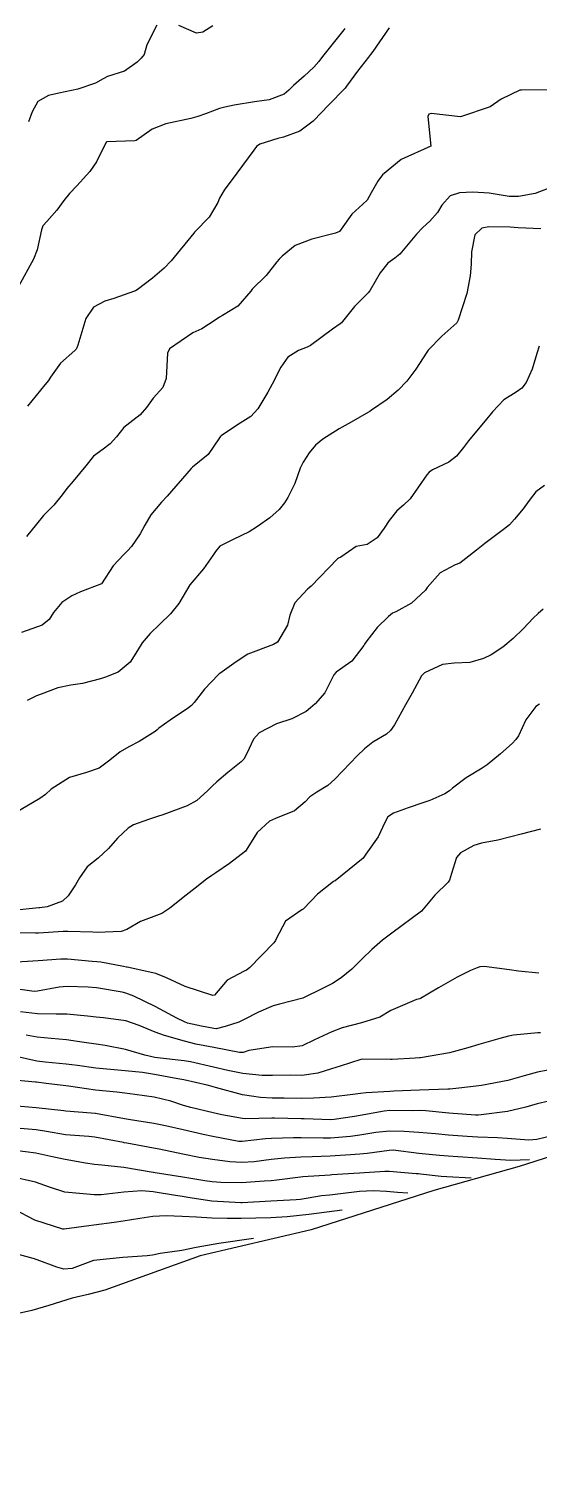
# Model space of a CAD drawing. Header units: metres. Extents: x 298520 to 308411, y 7433745 to 7450750.
# Drawn here: x 299562.9 to 299597.5, y 7449342.4 to 7449440.5 of the extents above; entities that cross this region are included whole.
import ezdxf

# ---------------------------------------------------------------- set-up
doc = ezdxf.new("R2010")
doc.units = ezdxf.units.M
doc.header["$LTSCALE"] = 10
for name, color, linetype in [('Area', 45, 'Continuous'), ('Curvas de Nivel 1m', 11, 'Continuous'), ('Curvas de Nivel 5m', 15, 'Continuous')]:
    doc.layers.add(name, color=color, linetype=linetype)

msp = doc.modelspace()

# ---------------------------------------------------------------- linework, layer by layer
at = {"layer": 'Area'}
msp.add_polyline3d([(299600.005, 7449364.42, 724.272), (299596.163, 7449363.178, 730.063), (299590.376, 7449361.559, 730.303), (299582.042, 7449358.872, 729.083), (299574.517, 7449357.117, 730.943), (299568.039, 7449354.79, 726.784), (299566.908, 7449354.489, 716.042), (299565.816, 7449354.236, 721.782), (299564.227, 7449353.729, 712.854), (299563.079, 7449353.391, 714.212), (299556.981, 7449352.042, 724.621), (299552.708, 7449351.005, 722.809), (299551.16, 7449350.791, 723.779), (299546.224, 7449349.693, 710.48), (299538.201, 7449348.374, 709.95), (299526.374, 7449345.249, 708.372), (299524.544, 7449344.814, 709.962), (299515.669, 7449342.377, 704.262)], dxfattribs=at)
at = {"layer": 'Curvas de Nivel 1m', "flags": 128}
for points, elevation in [([(299584.341, 7449440.521), (299584.261, 7449440.426), (299582.821, 7449438.621), (299582.574, 7449438.289), (299582.232, 7449437.885), (299581.569, 7449437.291), (299580.853, 7449436.644), (299580.525, 7449436.332), (299580.207, 7449436.06), (299579.189, 7449435.674), (299578.202, 7449435.539), (299576.812, 7449435.304), (299576.198, 7449435.178), (299575.823, 7449435.077), (299574.866, 7449434.713), (299574.359, 7449434.55), (299574.19, 7449434.498), (299573.88, 7449434.415), (299572.186, 7449434.053), (299571.259, 7449433.683), (299570.174, 7449432.919), (299570.067, 7449432.878), (299568.173, 7449432.814), (299568.134, 7449432.791), (299567.483, 7449431.47), (299567.019, 7449430.807), (299566.133, 7449429.834), (299565.648, 7449429.305), (299565.251, 7449428.829), (299564.779, 7449428.168), (299564.101, 7449427.412), (299563.836, 7449427.103), (299563.748, 7449426.843), (299563.454, 7449425.472), (299563.202, 7449424.849), (299562.184, 7449422.998)], 723), ([(299587.34, 7449440.564), (299586.247, 7449438.955), (299586.082, 7449438.744), (299585.948, 7449438.583), (299585.196, 7449437.623), (299584.446, 7449436.598), (299584.347, 7449436.463), (299584.21, 7449436.318), (299582.578, 7449434.624), (299582.393, 7449434.424), (299582.187, 7449434.224), (299581.274, 7449433.541), (299580.17, 7449433.128), (299579.777, 7449433.046), (299578.573, 7449432.666), (299578.327, 7449432.503), (299578.159, 7449432.244), (299577.011, 7449430.687), (299576.131, 7449429.535), (299575.833, 7449428.996), (299575.717, 7449428.704), (299575.128, 7449427.69), (299574.182, 7449426.719), (299574.136, 7449426.676), (299574.092, 7449426.623), (299572.537, 7449424.743), (299572.068, 7449424.231), (299571.269, 7449423.55), (299570.239, 7449422.768), (299570.118, 7449422.703), (299570.052, 7449422.679), (299568.652, 7449422.176), (299568.041, 7449421.982), (299567.26, 7449421.576), (299566.739, 7449420.809), (299566.198, 7449419.011), (299566.142, 7449418.818), (299566.096, 7449418.724), (299566, 7449418.632), (299565.039, 7449417.778), (299564.35, 7449416.836), (299564.203, 7449416.605), (299563.967, 7449416.295), (299562.786, 7449414.858)], 722), ([(299571.578, 7449440.75), (299570.897, 7449439.408), (299570.714, 7449438.763), (299570.508, 7449438.499), (299570.235, 7449438.224), (299569.382, 7449437.622), (299568.22, 7449437.267), (299567.915, 7449437.097), (299567.401, 7449436.802), (299566.209, 7449436.407), (299564.914, 7449436.124), (299564.204, 7449435.973), (299563.485, 7449435.562), (299563.108, 7449434.851), (299562.857, 7449434.183)], 724), ([(299575.37, 7449440.709), (299574.695, 7449440.279), (299574.258, 7449440.21), (299573.061, 7449440.732)], 724), ([(299598.212, 7449436.355), (299596.334, 7449436.336), (299596.212, 7449436.321), (299594.954, 7449435.724), (299594.2, 7449435.196), (299592.193, 7449434.51), (299590.195, 7449434.755), (299590.031, 7449434.695), (299589.966, 7449434.532), (299590.163, 7449432.53), (299588.153, 7449431.609), (299586.903, 7449430.572), (299586.57, 7449430.144), (299586.131, 7449429.35), (299585.846, 7449428.863), (299585.554, 7449428.586), (299584.803, 7449427.903), (299584.097, 7449426.873), (299583.974, 7449426.722), (299583.712, 7449426.606), (299582.089, 7449426.203), (299580.96, 7449425.765), (299580.077, 7449425.048), (299579.88, 7449424.846), (299579.711, 7449424.654), (299578.994, 7449423.731), (299578.054, 7449422.798), (299577.955, 7449422.671), (299577.072, 7449421.65), (299576.028, 7449421.008), (299575.825, 7449420.903), (299575.532, 7449420.705), (299574.623, 7449420.107), (299574.014, 7449419.844), (299572.438, 7449418.743), (299572.292, 7449418.452), (299572.195, 7449416.747), (299571.967, 7449416.124), (299571.323, 7449415.392), (299570.866, 7449414.761), (299570.438, 7449414.275), (299569.944, 7449413.891), (299569.32, 7449413.396), (299568.837, 7449412.781), (299568.406, 7449412.305), (299567.92, 7449411.941), (299567.265, 7449411.447), (299566.747, 7449410.807), (299565.892, 7449409.749), (299565.448, 7449409.264), (299565.153, 7449408.827), (299564.57, 7449408.139), (299563.869, 7449407.418), (299563.408, 7449406.847), (299562.717, 7449405.989)], 721), ([(299597.644, 7449426.9), (299596.101, 7449426.971), (299595.555, 7449427.012), (299594.101, 7449427.037), (299593.638, 7449426.949), (299593.159, 7449426.494), (299592.928, 7449425.344), (299592.902, 7449424.498), (299592.854, 7449423.705), (299592.628, 7449422.501), (299592.025, 7449420.711), (299591.972, 7449420.562), (299591.93, 7449420.511), (299590.932, 7449419.602), (299590.004, 7449418.659), (299589.903, 7449418.531), (299589.153, 7449417.375), (299588.544, 7449416.551), (299587.967, 7449415.939), (299587.213, 7449415.315), (299586.137, 7449414.578), (299586.027, 7449414.504), (299585.952, 7449414.458), (299584.771, 7449413.765), (299583.94, 7449413.313), (299582.832, 7449412.617), (299582.349, 7449412.201), (299581.919, 7449411.688), (299581.497, 7449411.047), (299581.311, 7449410.636), (299580.929, 7449409.603), (299580.455, 7449408.644), (299580.233, 7449408.291), (299579.871, 7449407.836), (299579.249, 7449407.272), (299578.396, 7449406.672), (299577.849, 7449406.306), (299576.751, 7449405.79), (299575.843, 7449405.351), (299575.551, 7449404.989), (299575.381, 7449404.705), (299574.729, 7449403.806), (299573.813, 7449402.72), (299573.072, 7449401.453), (299572.492, 7449400.739), (299571.776, 7449400.05), (299571.118, 7449399.408), (299570.58, 7449398.762), (299570.263, 7449398.259), (299569.75, 7449397.454), (299568.934, 7449396.782), (299568.087, 7449396.446), (299567.736, 7449396.331), (299566.531, 7449396.012), (299565.729, 7449395.904), (299564.841, 7449395.714), (299563.72, 7449395.285), (299563.399, 7449395.163), (299562.759, 7449394.854)], 719), ([(299597.527, 7449418.926), (299597.366, 7449418.446), (299597.057, 7449417.38), (299596.649, 7449416.453), (299596.343, 7449416.083), (299595.966, 7449415.818), (299595.138, 7449415.292), (299594.37, 7449414.476), (299594.182, 7449414.246), (299593.948, 7449413.968), (299592.737, 7449412.498), (299592.39, 7449412.039), (299591.917, 7449411.452), (299591.385, 7449411.041), (299590.295, 7449410.526), (299590.055, 7449410.375), (299589.899, 7449410.188), (299588.767, 7449408.547), (299588.31, 7449408.12), (299587.871, 7449407.751), (299587.334, 7449407.092), (299587.012, 7449406.568), (299586.522, 7449405.897), (299585.842, 7449405.461), (299585.105, 7449405.323), (299584.06, 7449404.598), (299583.903, 7449404.529), (299583.832, 7449404.488), (299582.043, 7449402.627), (299581.921, 7449402.518), (299581.81, 7449402.43), (299580.935, 7449401.5), (299580.605, 7449400.642), (299580.452, 7449399.968), (299579.765, 7449398.829), (299579.495, 7449398.654), (299577.756, 7449398.005), (299576.949, 7449397.49), (299575.848, 7449396.699), (299575.789, 7449396.653), (299575.742, 7449396.608), (299574.807, 7449395.629), (299574.094, 7449394.716), (299573.913, 7449394.516), (299573.709, 7449394.352), (299572.476, 7449393.513), (299571.695, 7449392.964), (299571.585, 7449392.86), (299571.454, 7449392.752), (299570.377, 7449392.068), (299569.677, 7449391.696), (299569.09, 7449391.361), (299568.374, 7449390.789), (299567.658, 7449390.266), (299566.804, 7449389.958), (299565.651, 7449389.61), (299564.404, 7449388.832), (299564.003, 7449388.473), (299563.636, 7449388.188), (299561.977, 7449387.216)], 718), ([(299597.893, 7449409.472), (299597.309, 7449409.025), (299596.858, 7449408.45), (299596.441, 7449407.888), (299595.864, 7449407.167), (299595.524, 7449406.799), (299595.119, 7449406.471), (299593.843, 7449405.528), (299593.267, 7449405.068), (299592.561, 7449404.503), (299592.139, 7449404.197), (299591.828, 7449404.063), (299590.805, 7449403.538), (299589.933, 7449402.529), (299589.886, 7449402.455), (299589.81, 7449402.353), (299588.867, 7449401.474), (299587.788, 7449400.889), (299587.564, 7449400.784), (299587.289, 7449400.565), (299586.541, 7449399.807), (299585.765, 7449398.824), (299585.672, 7449398.672), (299585.629, 7449398.581), (299584.818, 7449397.524), (299583.745, 7449396.788), (299583.591, 7449396.602), (299582.975, 7449395.366), (299582.319, 7449394.624), (299581.993, 7449394.344), (299581.708, 7449394.105), (299580.745, 7449393.597), (299579.699, 7449393.258), (299578.526, 7449392.667), (299578.133, 7449392.226), (299577.672, 7449391.262), (299577.47, 7449390.878), (299577.304, 7449390.684), (299576.381, 7449389.967), (299575.649, 7449389.337), (299575.325, 7449389.024), (299575.016, 7449388.706), (299574.285, 7449388.065), (299573.633, 7449387.701), (299571.967, 7449387.085), (299571.625, 7449386.973), (299570.996, 7449386.756), (299569.986, 7449386.398), (299569.614, 7449386.189), (299568.89, 7449385.494), (299568.289, 7449384.79), (299567.586, 7449384.139), (299566.843, 7449383.544), (299566.313, 7449382.813), (299566.052, 7449382.331), (299565.56, 7449381.575), (299565.17, 7449381.21), (299564.133, 7449380.834), (299563.632, 7449380.759), (299563.552, 7449380.753), (299561.826, 7449380.589)], 717), ([(299597.792, 7449401.049), (299597.457, 7449400.775), (299597.119, 7449400.447), (299596.475, 7449399.754), (299595.769, 7449399.07), (299595.065, 7449398.47), (299594.274, 7449397.964), (299593.751, 7449397.713), (299592.814, 7449397.432), (299591.752, 7449397.384), (299590.959, 7449397.31), (299589.745, 7449396.739), (299589.551, 7449396.533), (299588.914, 7449395.353), (299588.446, 7449394.549), (299587.699, 7449393.204), (299587.443, 7449392.815), (299587.153, 7449392.565), (299586.246, 7449392.013), (299585.678, 7449391.578), (299585.17, 7449391.088), (299584.699, 7449390.594), (299583.652, 7449389.5), (299583.177, 7449389.085), (299582.444, 7449388.622), (299581.969, 7449388.297), (299581.636, 7449387.968), (299580.907, 7449387.36), (299579.625, 7449386.841), (299579.21, 7449386.656), (299578.389, 7449385.891), (299577.641, 7449384.679), (299577.592, 7449384.621), (299576.499, 7449383.775), (299575.577, 7449383.137), (299575.31, 7449382.969), (299574.946, 7449382.706), (299574.178, 7449382.102), (299573.562, 7449381.622), (299572.455, 7449380.736), (299571.909, 7449380.385), (299571.545, 7449380.246), (299570.464, 7449379.835), (299569.531, 7449379.281), (299569.146, 7449379.158), (299567.527, 7449379.096), (299567.231, 7449379.1), (299565.528, 7449379.153), (299565.2, 7449379.151), (299563.526, 7449379.043), (299563.33, 7449379.039), (299561.526, 7449379.058)], 716), ([(299597.618, 7449386.104), (299596.297, 7449385.768), (299595.61, 7449385.587), (299594.72, 7449385.359), (299593.603, 7449385.163), (299593.087, 7449385.009), (299592.177, 7449384.504), (299591.917, 7449384.18), (299591.579, 7449383.102), (299591.444, 7449382.641), (299591.347, 7449382.512), (299590.453, 7449381.628), (299589.543, 7449380.53), (299587.528, 7449379.051), (299587.243, 7449378.846), (299586.895, 7449378.566), (299586.167, 7449377.923), (299585.51, 7449377.301), (299584.808, 7449376.59), (299584.097, 7449375.997), (299583.488, 7449375.62), (299582.828, 7449375.271), (299581.473, 7449374.63), (299579.889, 7449374.225), (299579.467, 7449374.101), (299578.467, 7449373.669), (299577.458, 7449373.145), (299577.134, 7449373.005), (299576.201, 7449372.693), (299575.6, 7449372.55), (299575.451, 7449372.557), (299575.331, 7449372.581), (299574.613, 7449372.713), (299573.663, 7449372.935), (299573.456, 7449373.006), (299572.921, 7449373.272), (299571.466, 7449374.056), (299570.01, 7449374.765), (299569.476, 7449374.973), (299569.209, 7449375.042), (299567.481, 7449375.322), (299566.907, 7449375.38), (299565.482, 7449375.428), (299564.928, 7449375.379), (299563.477, 7449375.09), (299563.238, 7449375.082), (299561.48, 7449375.326)], 714), ([(299597.501, 7449376.321), (299596.134, 7449376.454), (299595.504, 7449376.546), (299593.804, 7449376.783), (299593.505, 7449376.745), (299593.311, 7449376.686), (299592.856, 7449376.496), (299591.951, 7449376.051), (299591.492, 7449375.79), (299590.684, 7449375.319), (299589.474, 7449374.593), (299589.423, 7449374.581), (299589.19, 7449374.534), (299587.465, 7449373.778), (299586.701, 7449373.327), (299585.457, 7449372.946), (299584.163, 7449372.599), (299583.45, 7449372.338), (299582.264, 7449371.803), (299581.441, 7449371.394), (299580.781, 7449371.295), (299579.44, 7449371.32), (299577.825, 7449371.062), (299577.436, 7449370.941), (299577.185, 7449370.933), (299575.439, 7449371.262), (299574.228, 7449371.506), (299573.443, 7449371.699), (299572.095, 7449372.095), (299571.448, 7449372.306), (299570.374, 7449372.761), (299569.456, 7449373.079), (299567.95, 7449373.285), (299567.458, 7449373.325), (299566.86, 7449373.405), (299565.46, 7449373.545), (299564.74, 7449373.547), (299563.46, 7449373.571), (299562.302, 7449373.698)], 713), ([(299597.612, 7449372.277), (299597.45, 7449372.271), (299595.789, 7449372.115), (299595.447, 7449372.045), (299594.854, 7449371.876), (299593.443, 7449371.475), (299592.696, 7449371.242), (299591.437, 7449370.917), (299589.473, 7449370.579), (299589.433, 7449370.568), (299589.408, 7449370.566), (299589.112, 7449370.543), (299587.541, 7449370.45), (299587.431, 7449370.447), (299585.534, 7449370.476), (299585.431, 7449370.461), (299584.014, 7449370.012), (299583.421, 7449369.815), (299582.511, 7449369.525), (299581.414, 7449369.376), (299580.668, 7449369.384), (299579.414, 7449369.37), (299578.711, 7449369.363), (299577.415, 7449369.509), (299576.394, 7449369.715), (299575.422, 7449369.94), (299573.857, 7449370.293), (299573.427, 7449370.367), (299571.605, 7449370.573), (299571.431, 7449370.598), (299570.754, 7449370.757), (299569.437, 7449371.13), (299568.065, 7449371.416), (299567.44, 7449371.494), (299566.633, 7449371.617), (299565.443, 7449371.796), (299564.389, 7449371.885), (299563.444, 7449371.983), (299562.709, 7449372.114)], 712), ([(299598.116, 7449369.733), (299597.415, 7449369.605), (299596.513, 7449369.348), (299595.409, 7449369.028), (299593.609, 7449368.691), (299593.406, 7449368.664), (299593.258, 7449368.639), (299592.086, 7449368.503), (299591.469, 7449368.442), (299591.402, 7449368.444), (299591.336, 7449368.445), (299589.401, 7449368.376), (299587.655, 7449368.303), (299587.4, 7449368.289), (299585.776, 7449368.199), (299585.399, 7449368.15), (299584.878, 7449368.068), (299583.396, 7449367.897), (299582.199, 7449367.818), (299581.395, 7449367.812), (299580.208, 7449367.829), (299579.395, 7449367.833), (299578.603, 7449367.87), (299577.397, 7449368.065), (299575.545, 7449368.555), (299575.402, 7449368.592), (299575.317, 7449368.616), (299574.989, 7449368.706), (299573.408, 7449369.071), (299572.995, 7449369.149), (299571.413, 7449369.437), (299570.608, 7449369.565), (299569.417, 7449369.69), (299568.42, 7449369.783), (299567.419, 7449369.879), (299566.184, 7449370.05), (299565.423, 7449370.148), (299563.99, 7449370.269), (299563.426, 7449370.35), (299561.528, 7449370.772)], 711), ([(299598.506, 7449365.289), (299597.362, 7449365.015), (299596.829, 7449364.977), (299595.362, 7449365.099), (299594.7, 7449365.133), (299593.363, 7449365.176), (299592.645, 7449365.216), (299591.365, 7449365.315), (299590.483, 7449365.407), (299589.367, 7449365.498), (299588.352, 7449365.567), (299587.368, 7449365.591), (299586.432, 7449365.504), (299585.364, 7449365.323), (299584.717, 7449365.235), (299583.361, 7449365.122), (299582.86, 7449365.116), (299581.361, 7449365.139), (299580.859, 7449365.137), (299579.359, 7449365.088), (299578.959, 7449365.056), (299577.356, 7449364.882), (299577.147, 7449364.891), (299575.361, 7449365.229), (299574.711, 7449365.362), (299573.367, 7449365.667), (299572.157, 7449365.956), (299571.373, 7449366.117), (299569.781, 7449366.362), (299569.378, 7449366.427), (299567.404, 7449366.778), (299567.383, 7449366.783), (299567.115, 7449366.803), (299565.384, 7449366.944), (299565.247, 7449366.959), (299563.386, 7449367.177), (299561.823, 7449367.299)], 709), ([(299596.873, 7449363.63), (299595.615, 7449363.597), (299594.532, 7449363.659), (299593.346, 7449363.755), (299592.013, 7449363.837), (299591.347, 7449363.885), (299590.764, 7449363.935), (299589.348, 7449364.077), (299587.62, 7449364.287), (299587.35, 7449364.283), (299585.854, 7449364.069), (299585.347, 7449364.014), (299584.728, 7449363.971), (299583.346, 7449363.88), (299582.122, 7449363.846), (299581.345, 7449363.82), (299580.237, 7449363.748), (299579.343, 7449363.652), (299578.172, 7449363.498), (299577.341, 7449363.452), (299576.52, 7449363.51), (299575.342, 7449363.654), (299574.438, 7449363.808), (299573.346, 7449364.033), (299571.737, 7449364.358), (299571.35, 7449364.433), (299569.534, 7449364.768), (299569.353, 7449364.803), (299569.316, 7449364.808), (299567.359, 7449365.176), (299566.942, 7449365.221), (299565.361, 7449365.347), (299564.088, 7449365.557), (299563.371, 7449365.669), (299562.289, 7449365.773)], 708), ([(299592.903, 7449362.39), (299591.257, 7449362.486), (299590.882, 7449362.517), (299589.463, 7449362.667), (299589.334, 7449362.681), (299589.179, 7449362.697), (299587.336, 7449362.845), (299587.054, 7449362.844), (299585.334, 7449362.735), (299583.46, 7449362.608), (299583.333, 7449362.599), (299581.48, 7449362.48), (299581.331, 7449362.466), (299579.723, 7449362.252), (299579.329, 7449362.217), (299578.854, 7449362.183), (299577.327, 7449362.083), (299575.919, 7449362.102), (299575.327, 7449362.145), (299574.836, 7449362.216), (299573.33, 7449362.461), (299571.452, 7449362.749), (299571.333, 7449362.767), (299571.31, 7449362.773), (299569.336, 7449363.121), (299567.829, 7449363.284), (299567.338, 7449363.331), (299566.733, 7449363.413), (299565.341, 7449363.656), (299564.382, 7449363.873), (299563.351, 7449364.086), (299561.941, 7449364.277)], 707), ([(299588.613, 7449361.37), (299587.913, 7449361.413), (299587.162, 7449361.482), (299586.284, 7449361.532), (299585.322, 7449361.481), (299584.039, 7449361.318), (299583.319, 7449361.239), (299582.753, 7449361.181), (299581.316, 7449360.953), (299581.029, 7449360.92), (299579.315, 7449360.819), (299577.357, 7449360.723), (299577.313, 7449360.719), (299577.273, 7449360.721), (299575.314, 7449360.832), (299573.677, 7449361.085), (299573.317, 7449361.149), (299572.83, 7449361.223), (299571.32, 7449361.456), (299570.557, 7449361.521), (299569.32, 7449361.435), (299567.78, 7449361.255), (299567.318, 7449361.266), (299566.808, 7449361.315), (299565.319, 7449361.446), (299564.274, 7449361.787), (299563.326, 7449362.128), (299561.722, 7449362.473)], 706), ([(299578.133, 7449358.29), (299575.789, 7449357.955), (299574.231, 7449357.674), (299573.27, 7449357.485), (299571.792, 7449357.269), (299571.267, 7449357.171), (299570.904, 7449357.116), (299569.265, 7449356.997), (299567.263, 7449356.8), (299565.829, 7449356.243), (299565.257, 7449356.215), (299564.774, 7449356.343), (299563.45, 7449356.847), (299563.304, 7449356.89), (299563.263, 7449356.903), (299563.173, 7449356.942), (299561.269, 7449357.458)], 704)]:
    msp.add_lwpolyline(points, dxfattribs=dict(at, elevation=elevation))
at = {"layer": 'Curvas de Nivel 5m', "flags": 128}
for points, elevation in [([(299598.135, 7449429.646), (299597.263, 7449429.317), (299596.129, 7449429.094), (299595.483, 7449429.113), (299594.131, 7449429.332), (299593.03, 7449429.395), (299592.131, 7449429.344), (299591.49, 7449429.155), (299590.917, 7449428.522), (299590.624, 7449428.016), (299590.106, 7449427.417), (299589.634, 7449427.003), (299589.212, 7449426.543), (299588.079, 7449425.181), (299587.737, 7449424.902), (299587.265, 7449424.568), (299586.733, 7449423.906), (299586.055, 7449422.75), (299585.993, 7449422.641), (299585.94, 7449422.581), (299584.99, 7449421.64), (299584.169, 7449420.599), (299584.102, 7449420.519), (299584.021, 7449420.454), (299583.495, 7449420.085), (299582.006, 7449418.988), (299581.773, 7449418.865), (299581.189, 7449418.638), (299580.462, 7449418.179), (299579.986, 7449417.517), (299579.698, 7449416.932), (299579.555, 7449416.654), (299579.103, 7449415.802), (299578.434, 7449414.673), (299577.948, 7449414.158), (299577.036, 7449413.595), (299575.934, 7449412.844), (299575.867, 7449412.767), (299575.831, 7449412.701), (299575.051, 7449411.574), (299573.99, 7449410.719), (299573.948, 7449410.674), (299573.902, 7449410.615), (299572.266, 7449408.744), (299571.879, 7449408.342), (299571.157, 7449407.47), (299570.748, 7449406.761), (299570.443, 7449406.175), (299569.841, 7449405.313), (299569.583, 7449405.026), (299569.319, 7449404.775), (299568.6, 7449404.007), (299567.813, 7449402.79), (299566.391, 7449402.227), (299565.8, 7449401.96), (299565.109, 7449401.511), (299564.56, 7449400.832), (299564.256, 7449400.357), (299563.774, 7449399.968), (299562.388, 7449399.479)], 720), ([(299597.542, 7449394.614), (299597.298, 7449394.444), (299596.62, 7449393.535), (299596.128, 7449392.456), (299595.952, 7449392.194), (299595.685, 7449391.923), (299594.908, 7449391.237), (299593.993, 7449390.485), (299593.661, 7449390.263), (299592.566, 7449389.589), (299591.647, 7449388.903), (299591.433, 7449388.724), (299591.121, 7449388.515), (299590.1, 7449388.064), (299589.637, 7449387.904), (299588.646, 7449387.557), (299587.629, 7449387.189), (299587.248, 7449386.943), (299587.051, 7449386.566), (299586.59, 7449385.588), (299585.877, 7449384.577), (299585.765, 7449384.404), (299585.589, 7449384.142), (299583.674, 7449382.608), (299583.609, 7449382.572), (299583.572, 7449382.549), (299582.485, 7449381.695), (299581.544, 7449380.71), (299581.501, 7449380.673), (299581.423, 7449380.631), (299580.313, 7449379.864), (299579.666, 7449378.649), (299579.627, 7449378.544), (299579.52, 7449378.394), (299577.851, 7449376.675), (299577.65, 7449376.528), (299577.5, 7449376.458), (299576.335, 7449375.847), (299575.475, 7449374.836), (299575.376, 7449374.8), (299573.483, 7449375.421), (299572.225, 7449376.01), (299571.496, 7449376.305), (299569.549, 7449376.723), (299569.502, 7449376.729), (299569.304, 7449376.773), (299567.773, 7449377.063), (299567.506, 7449377.097), (299567.187, 7449377.122), (299565.508, 7449377.278), (299565.053, 7449377.279), (299563.506, 7449377.165), (299561.68, 7449377.043)], 715), ([(299598.196, 7449367.63), (299597.393, 7449367.434), (299596.626, 7449367.213), (299595.388, 7449366.931), (299593.601, 7449366.702), (299593.385, 7449366.684), (299593.199, 7449366.677), (299591.386, 7449366.806), (299589.827, 7449366.973), (299589.387, 7449366.986), (299588.954, 7449366.978), (299587.387, 7449366.981), (299587.001, 7449366.95), (299585.384, 7449366.659), (299584.989, 7449366.586), (299583.61, 7449366.376), (299583.379, 7449366.362), (299581.576, 7449366.432), (299581.38, 7449366.435), (299579.556, 7449366.472), (299579.38, 7449366.473), (299577.623, 7449366.432), (299577.379, 7449366.449), (299575.982, 7449366.694), (299575.384, 7449366.826), (299573.868, 7449367.203), (299573.389, 7449367.342), (299572.51, 7449367.62), (299571.394, 7449367.899), (299570.073, 7449368.086), (299569.397, 7449368.177), (299568.859, 7449368.239), (299567.399, 7449368.382), (299565.58, 7449368.64), (299565.401, 7449368.668), (299564.064, 7449368.833), (299563.404, 7449368.915), (299563.321, 7449368.924), (299561.406, 7449369.094)], 710), ([(299584.143, 7449360.21), (299581.885, 7449359.919), (299580.424, 7449359.767), (299579.299, 7449359.698), (299578.3, 7449359.667), (299577.297, 7449359.649), (299576.343, 7449359.644), (299575.298, 7449359.68), (299574.266, 7449359.747), (299573.299, 7449359.793), (299572.204, 7449359.836), (299571.299, 7449359.79), (299570.407, 7449359.649), (299569.294, 7449359.479), (299568.683, 7449359.388), (299567.289, 7449359.2), (299566.943, 7449359.149), (299565.284, 7449358.916), (299565.187, 7449358.919), (299563.293, 7449359.535), (299561.895, 7449360.273)], 705)]:
    msp.add_lwpolyline(points, dxfattribs=dict(at, elevation=elevation))

doc.saveas('drawing.dxf')
